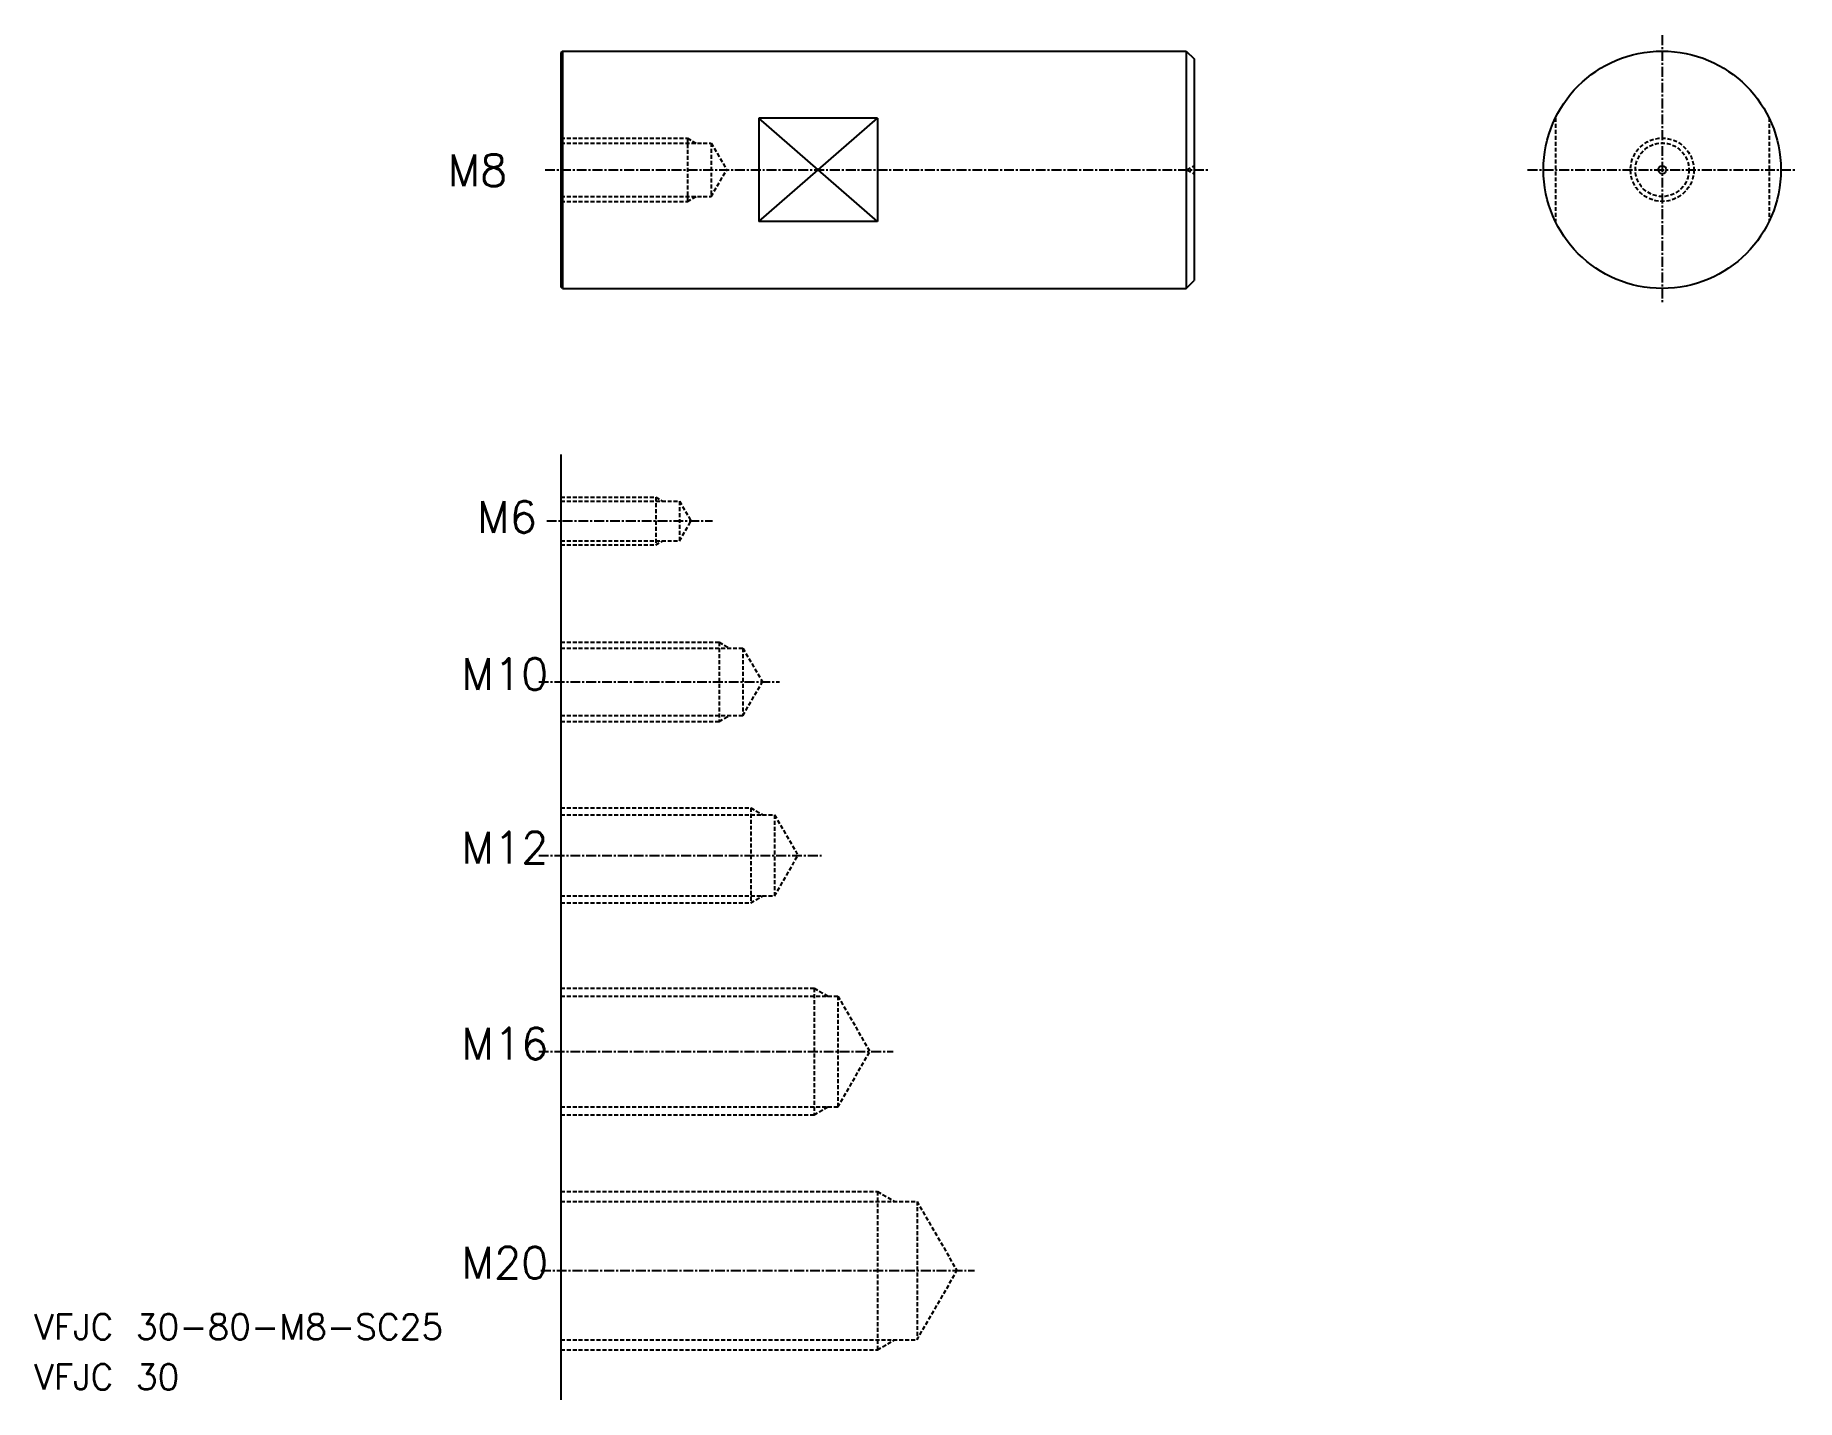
# Model space of a CAD drawing. Extents: x 1519 to 1741, y -163 to 10.
import ezdxf

# ---------------------------------------------------------------- set-up
doc = ezdxf.new("R2010")
doc.units = 0
doc.linetypes.add('CENTER', pattern=[2, 1.25, -0.25, 0.25, -0.25])
doc.linetypes.add('DASHED', pattern=[0.75, 0.5, -0.25])
doc.layers.get('0').update_dxf_attribs({"linetype": 'CONTINUOUS'})
doc.layers.add('CENTER', color=1, linetype='CENTER')
doc.styles.get("Standard").update_dxf_attribs({"font": 'txt.shx'})

msp = doc.modelspace()

# ---------------------------------------------------------------- linework, layer by layer
at = {"color": 7, "linetype": 'CONTINUOUS'}
for p, q in [((1585.5, 7.65), (1585.3, 7.45)), ((1585.3, 7.45), (1585.3, -22.15)), ((1585.5, 7.65), (1664.3, 7.65)), ((1585.5, 7.65), (1585.5, -22.35)), ((1664.3, 7.65), (1664.3, -22.35)), ((1664.3, 7.65), (1665.3, 6.65)), ((1665.3, 6.65), (1665.3, -21.35)), ((1610.3, -0.81), (1610.3, -13.88)), ((1625.3, -0.81), (1610.3, -0.81)), ((1625.3, -0.81), (1625.3, -13.88)), ((1625.3, -13.88), (1610.3, -13.88)), ((1585.5, -22.35), (1585.3, -22.15)), ((1664.3, -22.35), (1665.3, -21.35)), ((1585.5, -22.35), (1664.3, -22.35)), ((1585.3, -43.34), (1585.3, -162.8))]:
    msp.add_line(p, q, dxfattribs=at)
at = {"color": 3, "linetype": 'CONTINUOUS'}
for p, q in [((1610.3, -13.88), (1625.3, -0.81)), ((1625.3, -13.88), (1610.3, -0.81))]:
    msp.add_line(p, q, dxfattribs=at)
for p, q in [((1665.3, -0.35), (1665.3, -0.35)), ((1665.3, -7.35), (1665.3, -7.35))]:
    msp.add_line(p, q)
at = {"color": 3, "linetype": 'DASHED'}
for p, q in [((1710.95, -0.81), (1710.95, -13.88)), ((1737.95, -0.81), (1737.95, -13.88)), ((1585.3, -3.35), (1601.3, -3.35)), ((1585.3, -3.97), (1604.3, -3.97)), ((1601.3, -3.35), (1601.3, -11.35)), ((1601.3, -3.35), (1602.39, -3.97)), ((1604.3, -3.97), (1606.25, -7.35)), ((1604.3, -3.97), (1604.3, -10.72)), ((1604.3, -10.72), (1606.25, -7.35)), ((1664.44, -7.35), (1665.3, -6.85)), ((1664.44, -7.35), (1665.3, -7.85)), ((1585.3, -10.72), (1604.3, -10.72)), ((1601.3, -11.35), (1602.39, -10.72)), ((1585.3, -11.35), (1601.3, -11.35)), ((1585.3, -48.74), (1597.3, -48.74)), ((1597.3, -48.74), (1597.3, -54.74)), ((1597.3, -48.74), (1598.17, -49.24)), ((1585.3, -49.24), (1600.3, -49.24)), ((1600.3, -49.24), (1600.3, -54.24)), ((1600.3, -49.24), (1601.75, -51.74)), ((1600.3, -54.24), (1601.75, -51.74)), ((1585.3, -54.24), (1600.3, -54.24)), ((1585.3, -54.74), (1597.3, -54.74)), ((1597.3, -54.74), (1598.17, -54.24)), ((1585.3, -67.07), (1605.3, -67.07)), ((1585.3, -67.82), (1608.3, -67.82)), ((1605.3, -67.07), (1605.3, -77.07)), ((1605.3, -67.07), (1606.6, -67.82)), ((1608.3, -67.82), (1608.3, -76.32)), ((1608.3, -67.82), (1610.76, -72.07)), ((1608.3, -76.32), (1610.76, -72.07)), ((1585.3, -76.32), (1608.3, -76.32)), ((1585.3, -77.07), (1605.3, -77.07)), ((1605.3, -77.07), (1606.6, -76.32)), ((1585.3, -88), (1609.3, -88)), ((1585.3, -88.88), (1612.3, -88.88)), ((1609.3, -88), (1609.3, -100)), ((1609.3, -88), (1610.82, -88.88)), ((1612.3, -88.88), (1612.3, -99.13)), ((1612.3, -88.88), (1615.26, -94)), ((1612.3, -99.13), (1615.26, -94)), ((1585.3, -99.13), (1612.3, -99.13)), ((1585.3, -100), (1609.3, -100)), ((1609.3, -100), (1610.82, -99.13)), ((1585.3, -110.79), (1617.3, -110.79)), ((1617.3, -110.79), (1619.03, -111.79)), ((1617.3, -110.79), (1617.3, -126.79)), ((1585.3, -111.79), (1620.3, -111.79)), ((1620.3, -111.79), (1620.3, -125.79)), ((1620.3, -111.79), (1624.34, -118.79)), ((1620.3, -125.79), (1624.34, -118.79)), ((1585.3, -125.79), (1620.3, -125.79)), ((1585.3, -126.79), (1617.3, -126.79)), ((1617.3, -126.79), (1619.03, -125.79)), ((1585.3, -136.48), (1625.3, -136.48)), ((1585.3, -137.73), (1630.3, -137.73)), ((1625.3, -136.48), (1627.47, -137.73)), ((1625.3, -136.48), (1625.3, -156.48)), ((1630.3, -137.73), (1635.35, -146.48)), ((1630.3, -137.73), (1630.3, -155.23)), ((1630.3, -155.23), (1635.35, -146.48)), ((1585.3, -155.23), (1630.3, -155.23)), ((1625.3, -156.48), (1627.47, -155.23)), ((1585.3, -156.48), (1625.3, -156.48))]:
    msp.add_line(p, q, dxfattribs=at)
at = {"color": 7, "linetype": 'CONTINUOUS'}
for radius in [15, 0.5]:
    msp.add_circle((1724.45, -7.35), radius, dxfattribs=at)
at = {"color": 3, "linetype": 'DASHED'}
for radius in [4, 3.38]:
    msp.add_circle((1724.45, -7.35), radius, dxfattribs=at)
at = {"layer": 'CENTER', "color": 1, "linetype": 'CENTER'}
for p, q in [((1724.45, 9.65), (1724.45, -24.35)), ((1583.3, -7.35), (1667.3, -7.35)), ((1707.45, -7.35), (1741.45, -7.35)), ((1583.52, -51.74), (1604.45, -51.74)), ((1582.51, -72.07), (1612.92, -72.07)), ((1582.51, -94), (1618.25, -94)), ((1582.51, -118.79), (1627.3, -118.79)), ((1582.78, -146.48), (1637.58, -146.48))]:
    msp.add_line(p, q, dxfattribs=at)

# ---------------------------------------------------------------- texts
at = {"color": 7, "linetype": 'CONTINUOUS'}
for s, height, p in [('M8', 4, (1570.99, -9.41)), ('M6', 4, (1574.72, -53.23)), ('M10', 4, (1572.75, -73.08)), ('M12', 4, (1572.75, -95.01)), ('M16', 4, (1572.75, -119.79)), ('M20', 4, (1572.75, -147.49)), ('VFJC 30-80-M8-SC25', 3.2, (1518.75, -155.17)), ('VFJC 30', 3.2, (1518.75, -161.51))]:
    msp.add_text(s, height=height, dxfattribs=at).set_placement(p)

doc.saveas('drawing.dxf')
